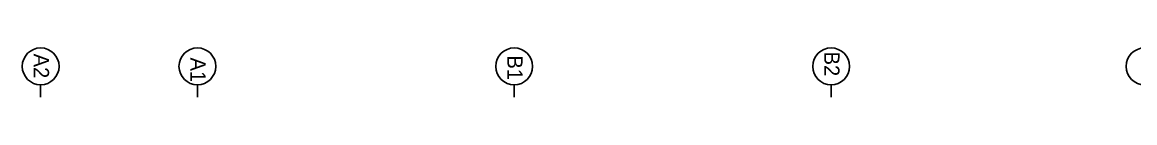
# Model space of a CAD drawing. Header units: millimetres. Extents: x 19868 to 801382, y -4805 to 85279.
# Drawn here: x 39298 to 71949, y -4805 to -3365 of the extents above; entities that cross this region are included whole.
import ezdxf

# ---------------------------------------------------------------- set-up
doc = ezdxf.new("R2010")
doc.units = ezdxf.units.MM
doc.header["$LTSCALE"] = 250
doc.layers.add('CK', color=221, linetype='Continuous', plot=False)
doc.styles.add('Gdim', font='')
doc.styles.get('Gdim').set_extended_font_data('Dotum')

# ---------------------------------------------------------------- blocks, each defined once
blk = doc.blocks.new('A$C9ac67253')
at = {"layer": 'CK', "linetype": 'Continuous', "elevation": 0}
for points in [[(0, 32400), (-360, 32400, -1), (-1440, 32400, -1), (-360, 32400, 0)], [(0, 23200), (-360, 23200, -1), (-1440, 23200, -1), (-360, 23200, 0)], [(0, 13900), (-360, 13900, -1), (-1440, 13900, -1), (-360, 13900, 0)]]:
    blk.add_lwpolyline(points, format="xyb", dxfattribs=at)
at = {"layer": 'CK', "linetype": 'Continuous'}
for points in [[(0, 4600), (-360, 4600, -1), (-1440, 4600, -1), (-360, 4600, 0)], [(0, 0), (-360, 0, -1), (-1440, 0, -1), (-360, 0, 0)]]:
    blk.add_lwpolyline(points, format="xyb", dxfattribs=at)
at = {"layer": 'CK', "linetype": 'Continuous', "style": 'Gdim'}
for s, p in [('B2', (-1332, 22996)), ('B1', (-1219, 13696)), ('A1', (-1158, 4396)), ('A2', (-1272, -204))]:
    blk.add_text(s, height=450, dxfattribs=at).set_placement(p)

msp = doc.modelspace()

# ---------------------------------------------------------------- block references
at = {"layer": 'CK', "rotation": 270}
msp.add_blockref('A$C9ac67253', (39838.2, -4805.4), dxfattribs=at)

doc.saveas('drawing.dxf')
